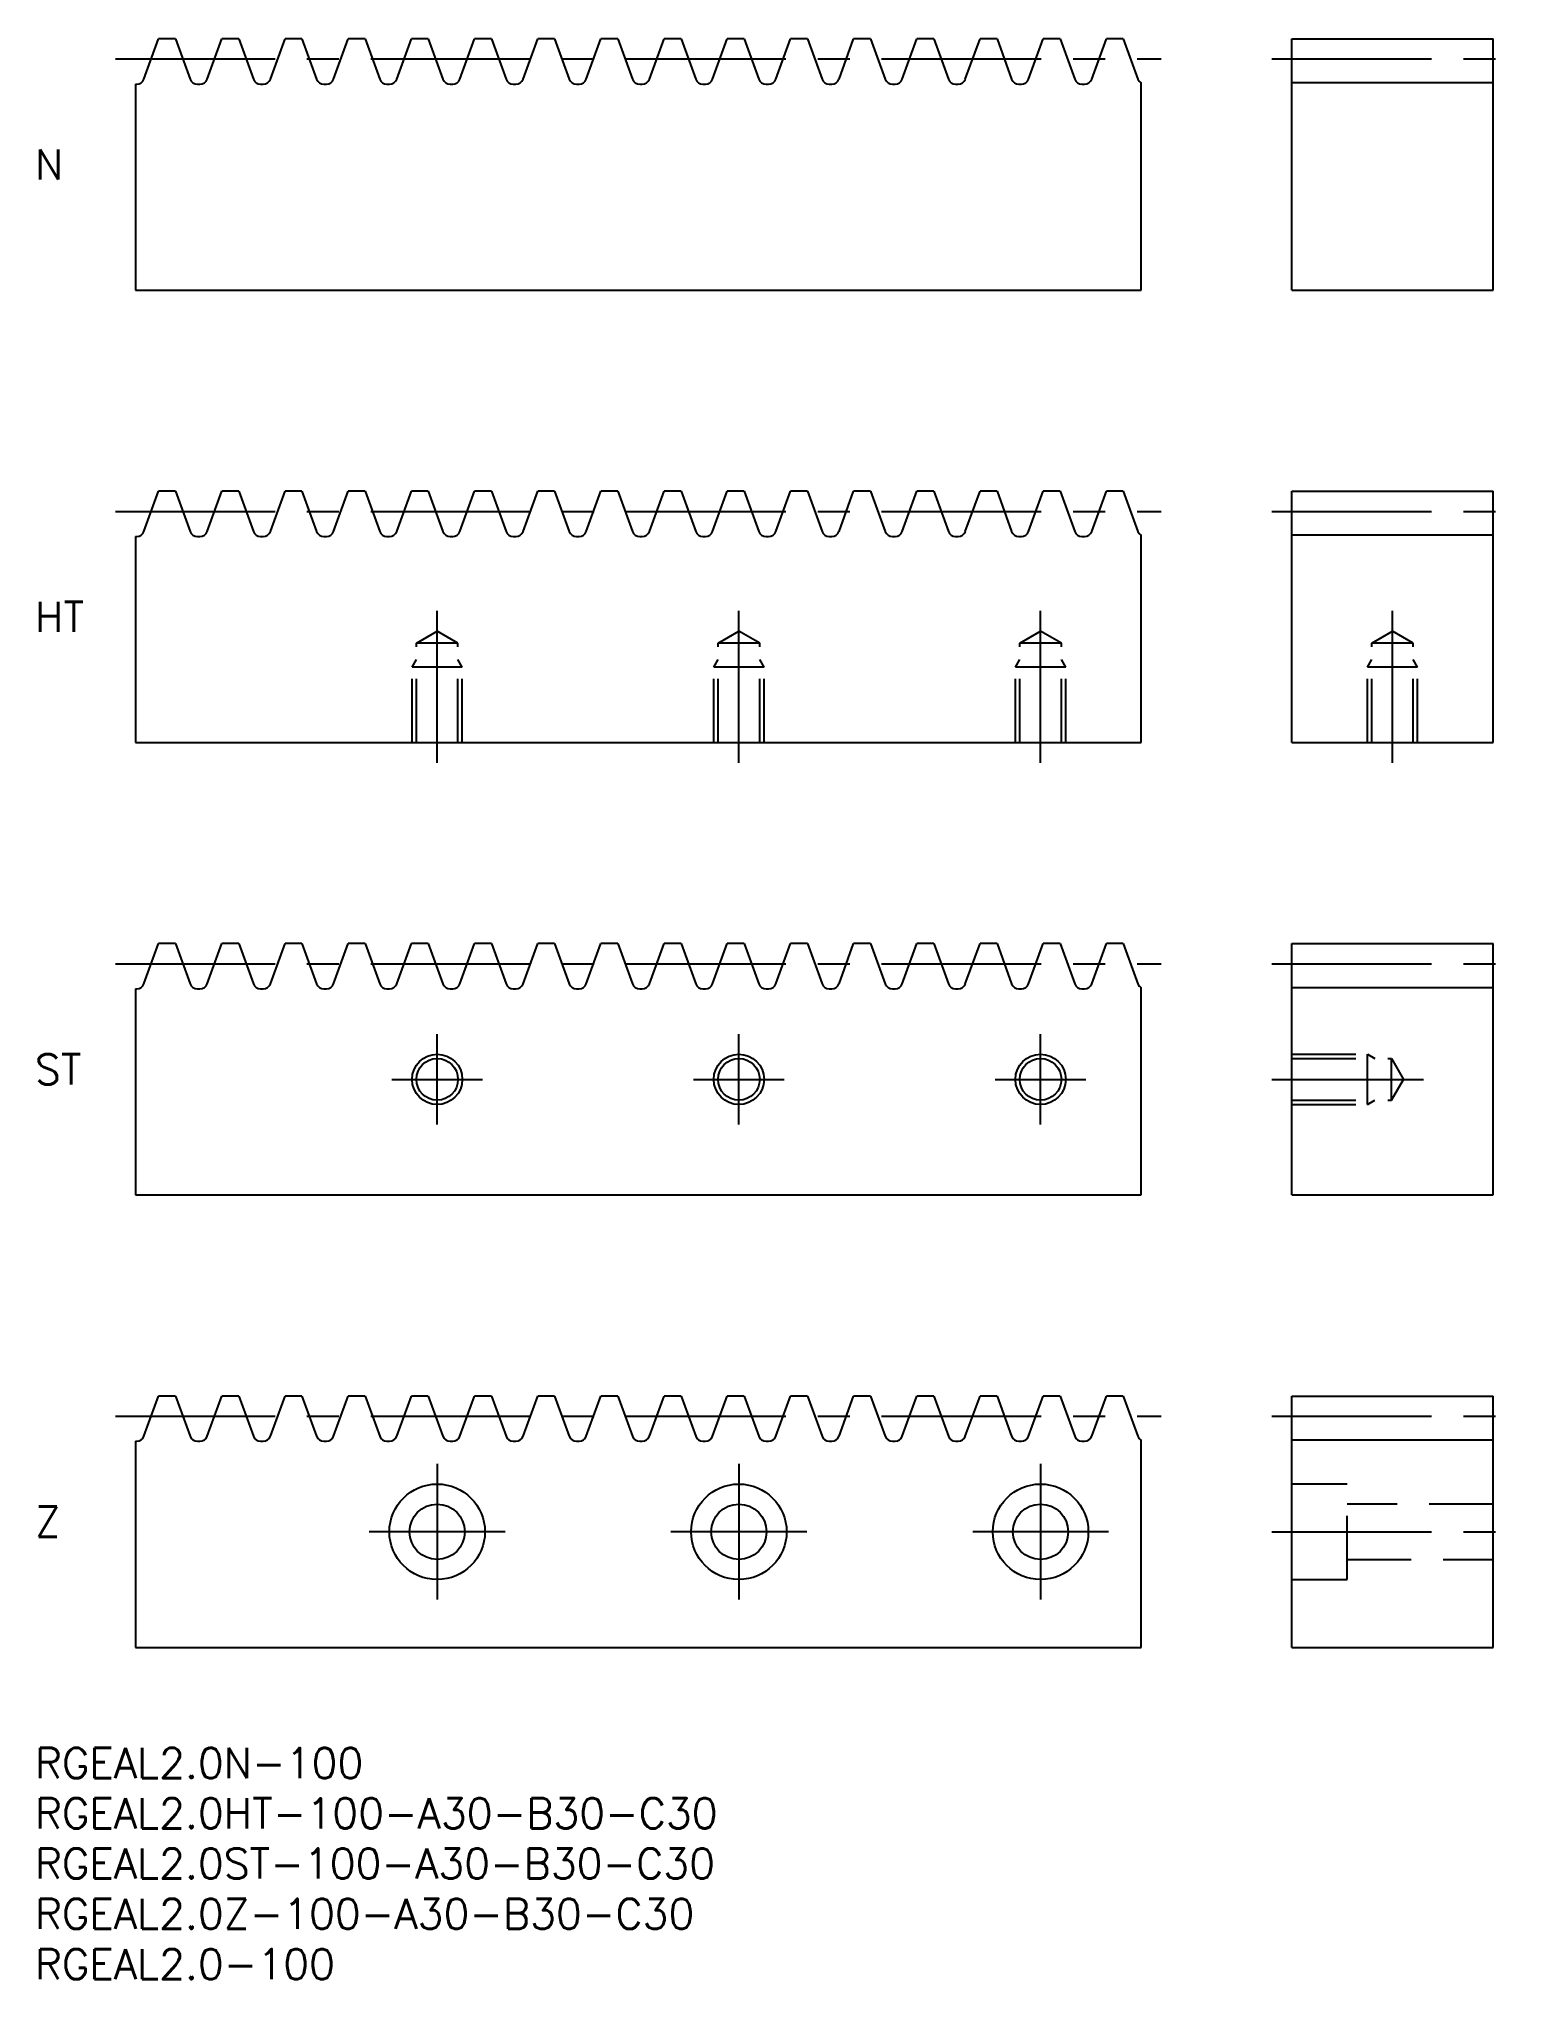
# Model space of a CAD drawing. Extents: x 0 to 147, y -23 to 170.
import ezdxf

# ---------------------------------------------------------------- set-up
doc = ezdxf.new("R2010")
doc.units = 0
doc.header["$LTSCALE"] = 0.5
doc.linetypes.add('CENTER', pattern=[50.8, 31.75, -6.35, 6.35, -6.35])
doc.linetypes.add('DASHED', pattern=[19.05, 12.7, -6.35])
for name, color, linetype in [('MSM_CENTER', 1, 'CENTER'), ('MSM_CONTINUOUS', 7, 'CONTINUOUS'), ('MSM_DASHED', 4, 'DASHED'), ('MSM_NARROW', 5, 'CONTINUOUS'), ('MSM_PART_NUMBER', 7, 'CONTINUOUS')]:
    doc.layers.add(name, color=color, linetype=linetype)
doc.styles.get("Standard").update_dxf_attribs({"font": 'txt.shx', "height": 3, "bigfont": 'bigfont.shx'})

msp = doc.modelspace()

# ---------------------------------------------------------------- linework, layer by layer
at = {"layer": 'MSM_CENTER'}
for p, q in [((8, 168), (112, 168)), ((123, 168), (147, 168)), ((8, 123), (112, 123)), ((123, 123), (147, 123)), ((40, 98), (40, 113.09)), ((70, 98), (70, 113.09)), ((100, 98), (100, 113.09)), ((135, 98), (135, 113.09)), ((8, 78), (112, 78)), ((123, 78), (147, 78)), ((40, 62), (40, 71)), ((70, 62), (70, 71)), ((100, 62), (100, 71)), ((35.5, 66.5), (44.5, 66.5)), ((65.5, 66.5), (74.5, 66.5)), ((95.5, 66.5), (104.5, 66.5)), ((123, 66.5), (138.09, 66.5)), ((8, 33), (112, 33)), ((123, 33), (147, 33)), ((40, 28.25), (40, 14.75)), ((70, 28.25), (70, 14.75)), ((100, 28.25), (100, 14.75)), ((46.75, 21.5), (33.25, 21.5)), ((76.75, 21.5), (63.25, 21.5)), ((106.75, 21.5), (93.25, 21.5)), ((123, 21.5), (147, 21.5))]:
    msp.add_line(p, q, dxfattribs=at)
at = {"layer": 'MSM_CONTINUOUS'}
for p, q in [((10.84, 166), (12.3, 170)), ((13.98, 170), (12.3, 170)), ((13.98, 170), (15.44, 166)), ((17.13, 166), (18.58, 170)), ((20.27, 170), (18.58, 170)), ((20.27, 170), (21.72, 166)), ((23.41, 166), (24.87, 170)), ((26.55, 170), (24.87, 170)), ((26.55, 170), (28.01, 166)), ((29.69, 166), (31.15, 170)), ((32.83, 170), (31.15, 170)), ((32.83, 170), (34.29, 166)), ((35.98, 166), (37.43, 170)), ((39.12, 170), (37.43, 170)), ((39.12, 170), (40.57, 166)), ((42.26, 166), (43.71, 170)), ((45.4, 170), (43.71, 170)), ((45.4, 170), (46.86, 166)), ((48.54, 166), (50, 170)), ((51.68, 170), (50, 170)), ((51.68, 170), (53.14, 166)), ((54.83, 166), (56.28, 170)), ((57.97, 170), (56.28, 170)), ((57.97, 170), (59.42, 166)), ((61.11, 166), (62.56, 170)), ((64.25, 170), (62.56, 170)), ((64.25, 170), (65.71, 166)), ((67.39, 166), (68.85, 170)), ((70.53, 170), (68.85, 170)), ((70.53, 170), (71.99, 166)), ((73.67, 166), (75.13, 170)), ((76.82, 170), (75.13, 170)), ((76.82, 170), (78.27, 166)), ((79.96, 166), (81.41, 170)), ((83.1, 170), (81.41, 170)), ((83.1, 170), (84.56, 166)), ((86.24, 166), (87.7, 170)), ((89.38, 170), (87.7, 170)), ((89.38, 170), (90.84, 166)), ((92.52, 166), (93.98, 170)), ((95.67, 170), (93.98, 170)), ((95.67, 170), (97.12, 166)), ((98.81, 166), (100.26, 170)), ((101.95, 170), (100.26, 170)), ((101.95, 170), (103.41, 166)), ((105.09, 166), (106.55, 170)), ((108.23, 170), (106.55, 170)), ((108.23, 170), (109.69, 166)), ((125, 170), (145, 170)), ((125, 145), (125, 170)), ((145, 145), (145, 170)), ((10, 165.5), (10.13, 165.5)), ((10, 165.5), (10, 145)), ((16.15, 165.5), (16.41, 165.5)), ((22.44, 165.5), (22.7, 165.5)), ((28.72, 165.5), (28.98, 165.5)), ((35, 165.5), (35.26, 165.5)), ((41.29, 165.5), (41.54, 165.5)), ((47.57, 165.5), (47.83, 165.5)), ((53.85, 165.5), (54.11, 165.5)), ((60.14, 165.5), (60.39, 165.5)), ((66.42, 165.5), (66.68, 165.5)), ((72.7, 165.5), (72.96, 165.5)), ((78.99, 165.5), (79.24, 165.5)), ((85.27, 165.5), (85.53, 165.5)), ((91.55, 165.5), (91.81, 165.5)), ((97.84, 165.5), (98.09, 165.5)), ((104.12, 165.5), (104.38, 165.5)), ((110, 145), (110, 165.62)), ((145, 165.62), (125, 165.62)), ((10, 145), (110, 145)), ((125, 145), (145, 145)), ((10.84, 121), (12.3, 125)), ((13.98, 125), (12.3, 125)), ((13.98, 125), (15.44, 121)), ((17.13, 121), (18.58, 125)), ((20.27, 125), (18.58, 125)), ((20.27, 125), (21.72, 121)), ((23.41, 121), (24.87, 125)), ((26.55, 125), (24.87, 125)), ((26.55, 125), (28.01, 121)), ((29.69, 121), (31.15, 125)), ((32.83, 125), (31.15, 125)), ((32.83, 125), (34.29, 121)), ((35.98, 121), (37.43, 125)), ((39.12, 125), (37.43, 125)), ((39.12, 125), (40.57, 121)), ((42.26, 121), (43.71, 125)), ((45.4, 125), (43.71, 125)), ((45.4, 125), (46.86, 121)), ((48.54, 121), (50, 125)), ((51.68, 125), (50, 125)), ((51.68, 125), (53.14, 121)), ((54.83, 121), (56.28, 125)), ((57.97, 125), (56.28, 125)), ((57.97, 125), (59.42, 121)), ((61.11, 121), (62.56, 125)), ((64.25, 125), (62.56, 125)), ((64.25, 125), (65.71, 121)), ((67.39, 121), (68.85, 125)), ((70.53, 125), (68.85, 125)), ((70.53, 125), (71.99, 121)), ((73.67, 121), (75.13, 125)), ((76.82, 125), (75.13, 125)), ((76.82, 125), (78.27, 121)), ((79.96, 121), (81.41, 125)), ((83.1, 125), (81.41, 125)), ((83.1, 125), (84.56, 121)), ((86.24, 121), (87.7, 125)), ((89.38, 125), (87.7, 125)), ((89.38, 125), (90.84, 121)), ((92.52, 121), (93.98, 125)), ((95.67, 125), (93.98, 125)), ((95.67, 125), (97.12, 121)), ((98.81, 121), (100.26, 125)), ((101.95, 125), (100.26, 125)), ((101.95, 125), (103.41, 121)), ((105.09, 121), (106.55, 125)), ((108.23, 125), (106.55, 125)), ((108.23, 125), (109.69, 121)), ((125, 125), (145, 125)), ((125, 100), (125, 125)), ((145, 100), (145, 125)), ((10, 120.5), (10.13, 120.5)), ((10, 120.5), (10, 100)), ((16.15, 120.5), (16.41, 120.5)), ((22.44, 120.5), (22.7, 120.5)), ((28.72, 120.5), (28.98, 120.5)), ((35, 120.5), (35.26, 120.5)), ((41.29, 120.5), (41.54, 120.5)), ((47.57, 120.5), (47.83, 120.5)), ((53.85, 120.5), (54.11, 120.5)), ((60.14, 120.5), (60.39, 120.5)), ((66.42, 120.5), (66.68, 120.5)), ((72.7, 120.5), (72.96, 120.5)), ((78.99, 120.5), (79.24, 120.5)), ((85.27, 120.5), (85.53, 120.5)), ((91.55, 120.5), (91.81, 120.5)), ((97.84, 120.5), (98.09, 120.5)), ((104.12, 120.5), (104.38, 120.5)), ((110, 100), (110, 120.62)), ((145, 120.62), (125, 120.62)), ((10, 100), (110, 100)), ((125, 100), (145, 100)), ((10.84, 76), (12.3, 80)), ((13.98, 80), (12.3, 80)), ((13.98, 80), (15.44, 76)), ((17.13, 76), (18.58, 80)), ((20.27, 80), (18.58, 80)), ((20.27, 80), (21.72, 76)), ((23.41, 76), (24.87, 80)), ((26.55, 80), (24.87, 80)), ((26.55, 80), (28.01, 76)), ((29.69, 76), (31.15, 80)), ((32.83, 80), (31.15, 80)), ((32.83, 80), (34.29, 76)), ((35.98, 76), (37.43, 80)), ((39.12, 80), (37.43, 80)), ((39.12, 80), (40.57, 76)), ((42.26, 76), (43.71, 80)), ((45.4, 80), (43.71, 80)), ((45.4, 80), (46.86, 76)), ((48.54, 76), (50, 80)), ((51.68, 80), (50, 80)), ((51.68, 80), (53.14, 76)), ((54.83, 76), (56.28, 80)), ((57.97, 80), (56.28, 80)), ((57.97, 80), (59.42, 76)), ((61.11, 76), (62.56, 80)), ((64.25, 80), (62.56, 80)), ((64.25, 80), (65.71, 76)), ((67.39, 76), (68.85, 80)), ((70.53, 80), (68.85, 80)), ((70.53, 80), (71.99, 76)), ((73.67, 76), (75.13, 80)), ((76.82, 80), (75.13, 80)), ((76.82, 80), (78.27, 76)), ((79.96, 76), (81.41, 80)), ((83.1, 80), (81.41, 80)), ((83.1, 80), (84.56, 76)), ((86.24, 76), (87.7, 80)), ((89.38, 80), (87.7, 80)), ((89.38, 80), (90.84, 76)), ((92.52, 76), (93.98, 80)), ((95.67, 80), (93.98, 80)), ((95.67, 80), (97.12, 76)), ((98.81, 76), (100.26, 80)), ((101.95, 80), (100.26, 80)), ((101.95, 80), (103.41, 76)), ((105.09, 76), (106.55, 80)), ((108.23, 80), (106.55, 80)), ((108.23, 80), (109.69, 76)), ((125, 80), (145, 80)), ((125, 55), (125, 80)), ((145, 55), (145, 80)), ((10, 75.5), (10.13, 75.5)), ((10, 75.5), (10, 55)), ((16.15, 75.5), (16.41, 75.5)), ((22.44, 75.5), (22.7, 75.5)), ((28.72, 75.5), (28.98, 75.5)), ((35, 75.5), (35.26, 75.5)), ((41.29, 75.5), (41.54, 75.5)), ((47.57, 75.5), (47.83, 75.5)), ((53.85, 75.5), (54.11, 75.5)), ((60.14, 75.5), (60.39, 75.5)), ((66.42, 75.5), (66.68, 75.5)), ((72.7, 75.5), (72.96, 75.5)), ((78.99, 75.5), (79.24, 75.5)), ((85.27, 75.5), (85.53, 75.5)), ((91.55, 75.5), (91.81, 75.5)), ((97.84, 75.5), (98.09, 75.5)), ((104.12, 75.5), (104.38, 75.5)), ((110, 55), (110, 75.62)), ((145, 75.62), (125, 75.62)), ((10, 55), (110, 55)), ((125, 55), (145, 55)), ((10.84, 31), (12.3, 35)), ((13.98, 35), (12.3, 35)), ((13.98, 35), (15.44, 31)), ((17.13, 31), (18.58, 35)), ((20.27, 35), (18.58, 35)), ((20.27, 35), (21.72, 31)), ((23.41, 31), (24.87, 35)), ((26.55, 35), (24.87, 35)), ((26.55, 35), (28.01, 31)), ((29.69, 31), (31.15, 35)), ((32.83, 35), (31.15, 35)), ((32.83, 35), (34.29, 31)), ((35.98, 31), (37.43, 35)), ((39.12, 35), (37.43, 35)), ((39.12, 35), (40.57, 31)), ((42.26, 31), (43.71, 35)), ((45.4, 35), (43.71, 35)), ((45.4, 35), (46.86, 31)), ((48.54, 31), (50, 35)), ((51.68, 35), (50, 35)), ((51.68, 35), (53.14, 31)), ((54.83, 31), (56.28, 35)), ((57.97, 35), (56.28, 35)), ((57.97, 35), (59.42, 31)), ((61.11, 31), (62.56, 35)), ((64.25, 35), (62.56, 35)), ((64.25, 35), (65.71, 31)), ((67.39, 31), (68.85, 35)), ((70.53, 35), (68.85, 35)), ((70.53, 35), (71.99, 31)), ((73.67, 31), (75.13, 35)), ((76.82, 35), (75.13, 35)), ((76.82, 35), (78.27, 31)), ((79.96, 31), (81.41, 35)), ((83.1, 35), (81.41, 35)), ((83.1, 35), (84.56, 31)), ((86.24, 31), (87.7, 35)), ((89.38, 35), (87.7, 35)), ((89.38, 35), (90.84, 31)), ((92.52, 31), (93.98, 35)), ((95.67, 35), (93.98, 35)), ((95.67, 35), (97.12, 31)), ((98.81, 31), (100.26, 35)), ((101.95, 35), (100.26, 35)), ((101.95, 35), (103.41, 31)), ((105.09, 31), (106.55, 35)), ((108.23, 35), (106.55, 35)), ((108.23, 35), (109.69, 31)), ((125, 35), (145, 35)), ((125, 10), (125, 35)), ((145, 10), (145, 35)), ((10, 30.5), (10.13, 30.5)), ((10, 30.5), (10, 10)), ((16.15, 30.5), (16.41, 30.5)), ((22.44, 30.5), (22.7, 30.5)), ((28.72, 30.5), (28.98, 30.5)), ((35, 30.5), (35.26, 30.5)), ((41.29, 30.5), (41.54, 30.5)), ((47.57, 30.5), (47.83, 30.5)), ((53.85, 30.5), (54.11, 30.5)), ((60.14, 30.5), (60.39, 30.5)), ((66.42, 30.5), (66.68, 30.5)), ((72.7, 30.5), (72.96, 30.5)), ((78.99, 30.5), (79.24, 30.5)), ((85.27, 30.5), (85.53, 30.5)), ((91.55, 30.5), (91.81, 30.5)), ((97.84, 30.5), (98.09, 30.5)), ((104.12, 30.5), (104.38, 30.5)), ((110, 10), (110, 30.62)), ((145, 30.62), (125, 30.62)), ((10, 10), (110, 10)), ((125, 10), (145, 10))]:
    msp.add_line(p, q, dxfattribs=at)
for centre, radius in [((40, 66.5), 2.07), ((70, 66.5), 2.07), ((100, 66.5), 2.07), ((40, 21.5), 4.75), ((70, 21.5), 4.75), ((100, 21.5), 4.75), ((40, 21.5), 2.75), ((70, 21.5), 2.75), ((100, 21.5), 2.75)]:
    msp.add_circle(centre, radius, dxfattribs=at)
for centre, start, end in [((10.13, 166.26), 270, 340), ((16.15, 166.26), 200, 270), ((16.41, 166.26), 270, 340), ((22.44, 166.26), 200, 270), ((22.7, 166.26), 270, 340), ((28.72, 166.26), 200, 270), ((28.98, 166.26), 270, 340), ((35, 166.26), 200, 270), ((35.26, 166.26), 270, 340), ((41.29, 166.26), 200, 270), ((41.54, 166.26), 270, 340), ((47.57, 166.26), 200, 270), ((47.83, 166.26), 270, 340), ((53.85, 166.26), 200, 270), ((54.11, 166.26), 270, 340), ((60.14, 166.26), 200, 270), ((60.39, 166.26), 270, 340), ((66.42, 166.26), 200, 270), ((66.68, 166.26), 270, 340), ((72.7, 166.26), 200, 270), ((72.96, 166.26), 270, 340), ((78.99, 166.26), 200, 270), ((79.24, 166.26), 270, 340), ((85.27, 166.26), 200, 270), ((85.53, 166.26), 270, 340), ((91.55, 166.26), 200, 270), ((91.81, 166.26), 270, 340), ((97.84, 166.26), 200, 270), ((98.09, 166.26), 270, 340), ((104.12, 166.26), 200, 270), ((104.38, 166.26), 270, 340), ((110.4, 166.26), 200, 238.0227), ((10.13, 121.26), 270, 340), ((16.15, 121.26), 200, 270), ((16.41, 121.26), 270, 340), ((22.44, 121.26), 200, 270), ((22.7, 121.26), 270, 340), ((28.72, 121.26), 200, 270), ((28.98, 121.26), 270, 340), ((35, 121.26), 200, 270), ((35.26, 121.26), 270, 340), ((41.29, 121.26), 200, 270), ((41.54, 121.26), 270, 340), ((47.57, 121.26), 200, 270), ((47.83, 121.26), 270, 340), ((53.85, 121.26), 200, 270), ((54.11, 121.26), 270, 340), ((60.14, 121.26), 200, 270), ((60.39, 121.26), 270, 340), ((66.42, 121.26), 200, 270), ((66.68, 121.26), 270, 340), ((72.7, 121.26), 200, 270), ((72.96, 121.26), 270, 340), ((78.99, 121.26), 200, 270), ((79.24, 121.26), 270, 340), ((85.27, 121.26), 200, 270), ((85.53, 121.26), 270, 340), ((91.55, 121.26), 200, 270), ((91.81, 121.26), 270, 340), ((97.84, 121.26), 200, 270), ((98.09, 121.26), 270, 340), ((104.12, 121.26), 200, 270), ((104.38, 121.26), 270, 340), ((110.4, 121.26), 200, 238.0227), ((10.13, 76.26), 270, 340), ((16.15, 76.26), 200, 270), ((16.41, 76.26), 270, 340), ((22.44, 76.26), 200, 270), ((22.7, 76.26), 270, 340), ((28.72, 76.26), 200, 270), ((28.98, 76.26), 270, 340), ((35, 76.26), 200, 270), ((35.26, 76.26), 270, 340), ((41.29, 76.26), 200, 270), ((41.54, 76.26), 270, 340), ((47.57, 76.26), 200, 270), ((47.83, 76.26), 270, 340), ((53.85, 76.26), 200, 270), ((54.11, 76.26), 270, 340), ((60.14, 76.26), 200, 270), ((60.39, 76.26), 270, 340), ((66.42, 76.26), 200, 270), ((66.68, 76.26), 270, 340), ((72.7, 76.26), 200, 270), ((72.96, 76.26), 270, 340), ((78.99, 76.26), 200, 270), ((79.24, 76.26), 270, 340), ((85.27, 76.26), 200, 270), ((85.53, 76.26), 270, 340), ((91.55, 76.26), 200, 270), ((91.81, 76.26), 270, 340), ((97.84, 76.26), 200, 270), ((98.09, 76.26), 270, 340), ((104.12, 76.26), 200, 270), ((104.38, 76.26), 270, 340), ((110.4, 76.26), 200, 238.0227), ((10.13, 31.26), 270, 340), ((16.15, 31.26), 200, 270), ((16.41, 31.26), 270, 340), ((22.44, 31.26), 200, 270), ((22.7, 31.26), 270, 340), ((28.72, 31.26), 200, 270), ((28.98, 31.26), 270, 340), ((35, 31.26), 200, 270), ((35.26, 31.26), 270, 340), ((41.29, 31.26), 200, 270), ((41.54, 31.26), 270, 340), ((47.57, 31.26), 200, 270), ((47.83, 31.26), 270, 340), ((53.85, 31.26), 200, 270), ((54.11, 31.26), 270, 340), ((60.14, 31.26), 200, 270), ((60.39, 31.26), 270, 340), ((66.42, 31.26), 200, 270), ((66.68, 31.26), 270, 340), ((72.7, 31.26), 200, 270), ((72.96, 31.26), 270, 340), ((78.99, 31.26), 200, 270), ((79.24, 31.26), 270, 340), ((85.27, 31.26), 200, 270), ((85.53, 31.26), 270, 340), ((91.55, 31.26), 200, 270), ((91.81, 31.26), 270, 340), ((97.84, 31.26), 200, 270), ((98.09, 31.26), 270, 340), ((104.12, 31.26), 200, 270), ((104.38, 31.26), 270, 340), ((110.4, 31.26), 200, 238.0227)]:
    msp.add_arc(centre, 0.76, start, end, dxfattribs=at)
at = {"layer": 'MSM_DASHED'}
for p, q in [((37.93, 109.9), (40, 111.09)), ((42.07, 109.9), (40, 111.09)), ((67.93, 109.9), (70, 111.09)), ((72.07, 109.9), (70, 111.09)), ((97.93, 109.9), (100, 111.09)), ((102.07, 109.9), (100, 111.09)), ((132.93, 109.9), (135, 111.09)), ((137.07, 109.9), (135, 111.09)), ((37.5, 107.5), (37.93, 108.25)), ((42.07, 109.9), (37.93, 109.9)), ((37.93, 100), (37.93, 109.9)), ((42.07, 100), (42.07, 109.9)), ((42.5, 107.5), (42.07, 108.25)), ((67.5, 107.5), (67.93, 108.25)), ((72.07, 109.9), (67.93, 109.9)), ((67.93, 100), (67.93, 109.9)), ((72.07, 100), (72.07, 109.9)), ((72.5, 107.5), (72.07, 108.25)), ((97.5, 107.5), (97.93, 108.25)), ((102.07, 109.9), (97.93, 109.9)), ((97.93, 100), (97.93, 109.9)), ((102.07, 100), (102.07, 109.9)), ((102.5, 107.5), (102.07, 108.25)), ((132.5, 107.5), (132.93, 108.25)), ((137.07, 109.9), (132.93, 109.9)), ((132.93, 100), (132.93, 109.9)), ((137.07, 100), (137.07, 109.9)), ((137.5, 107.5), (137.07, 108.25)), ((42.5, 107.5), (37.5, 107.5)), ((37.5, 100), (37.5, 107.5)), ((42.5, 100), (42.5, 107.5)), ((72.5, 107.5), (67.5, 107.5)), ((67.5, 100), (67.5, 107.5)), ((72.5, 100), (72.5, 107.5)), ((102.5, 107.5), (97.5, 107.5)), ((97.5, 100), (97.5, 107.5)), ((102.5, 100), (102.5, 107.5)), ((137.5, 107.5), (132.5, 107.5)), ((132.5, 100), (132.5, 107.5)), ((137.5, 100), (137.5, 107.5)), ((125, 69), (132.5, 69)), ((125, 68.57), (134.9, 68.57)), ((132.5, 64), (132.5, 69)), ((132.5, 69), (133.25, 68.57)), ((134.9, 64.43), (134.9, 68.57)), ((134.9, 68.57), (136.09, 66.5)), ((134.9, 64.43), (136.09, 66.5)), ((125, 64.43), (134.9, 64.43)), ((125, 64), (132.5, 64)), ((132.5, 64), (133.25, 64.43)), ((130.5, 26.25), (125, 26.25)), ((130.5, 16.75), (130.5, 26.25)), ((145, 24.25), (130.5, 24.25)), ((130.5, 18.75), (145, 18.75)), ((125, 16.75), (130.5, 16.75))]:
    msp.add_line(p, q, dxfattribs=at)
at = {"layer": 'MSM_NARROW'}
for centre in [(40, 66.5), (70, 66.5), (100, 66.5)]:
    msp.add_circle(centre, 2.5, dxfattribs=at)

# ---------------------------------------------------------------- texts
at = {"layer": 'MSM_PART_NUMBER', "linetype": 'CONTINUOUS'}
for s, p in [('N', (0, 156)), ('HT', (0, 111)), ('ST', (0, 66)), ('Z', (0, 21)), ('RGEAL2.0N-100', (0, -3)), ('RGEAL2.0HT-100-A30-B30-C30', (0, -8)), ('RGEAL2.0ST-100-A30-B30-C30', (0, -13)), ('RGEAL2.0Z-100-A30-B30-C30', (0, -18)), ('RGEAL2.0-100', (0, -23))]:
    msp.add_text(s, height=3, dxfattribs=at).set_placement(p)

doc.saveas('drawing.dxf')
